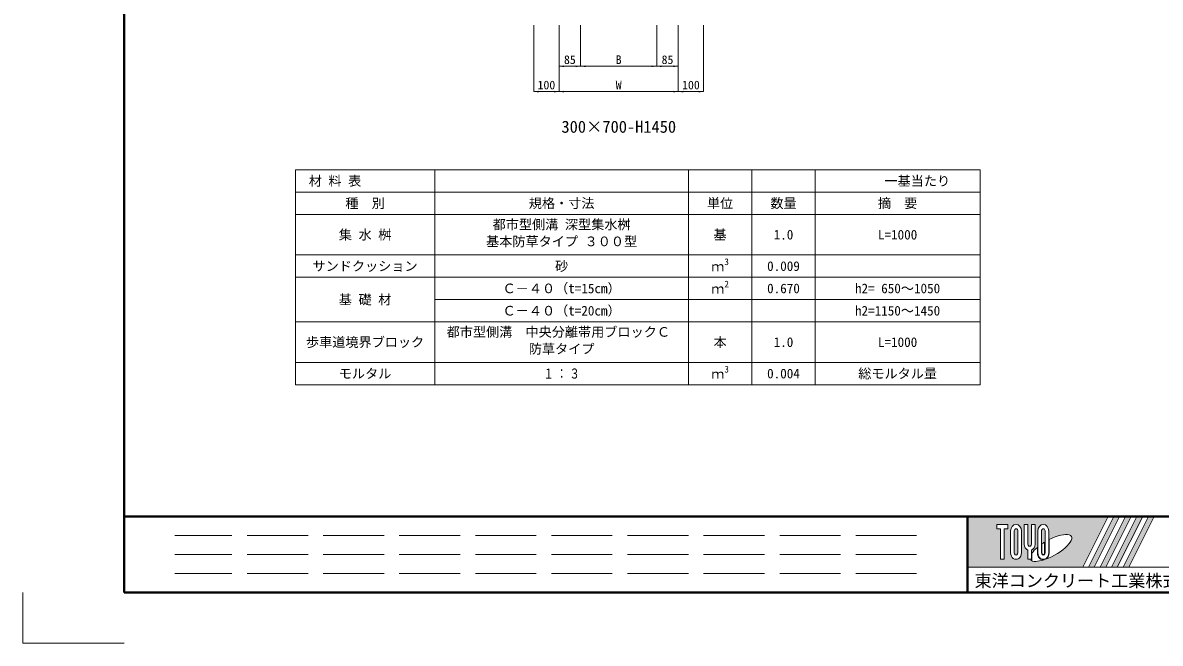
# Model space of a CAD drawing. Units: millimetres at full size. Extents: x 77586 to 117720, y -503 to 5664.
# Drawn here: x 100733 to 105219, y -503 to 1945 of the extents above; entities that cross this region are included whole.
import ezdxf
from ezdxf.enums import TextEntityAlignment as Align

# ---------------------------------------------------------------- set-up
doc = ezdxf.new("R2010")
doc.units = ezdxf.units.MM
doc.header["$LTSCALE"] = 40
doc.linetypes.add('CHAIN_DOUBLE_DASH', pattern=[23.5, 12, -1.5, 3.5, -1.5, 3.5, -1.5])
doc.linetypes.add('DASHED', pattern=[7.5, 6, -1.5])
for name, color, linetype, lineweight in [('Defpoints_3', 8, 'Continuous', 0), ('図枠', 7, 'Continuous', 5), ('寸法・材料表', 7, 'Continuous', 13), ('寸法線', 7, 'Continuous', 9), ('補助線', 8, 'CHAIN_DOUBLE_DASH', 5)]:
    doc.layers.add(name, color=color, linetype=linetype, lineweight=lineweight)
doc.styles.add('ＭＳ ゴシック', font='')
doc.styles.add('ＭＳ Ｐゴシック', font='')
doc.styles.get('ＭＳ ゴシック').set_extended_font_data('MS Gothic')
doc.styles.get('ＭＳ Ｐゴシック').set_extended_font_data('MS PGothic')

# ---------------------------------------------------------------- blocks, each defined once
blk = doc.blocks.new('filled_arrow')
at = {"color": 0, "linetype": 'Continuous', "lineweight": -2}
blk.add_solid([(7.5, 1.25), (0, 0), (7.5, -1.25)], dxfattribs=at)

msp = doc.modelspace()

# ---------------------------------------------------------------- hatches: boundary and pattern name
at = {"layer": '図枠'}
h = msp.add_hatch(color=256, dxfattribs=at)
h.paths.add_polyline_path([(104458.2, -3.21), (104458.2, -203.21), (104913.52, -203.21), (105013.52, -3.21)])
edge = h.paths.add_edge_path(flags=16)
edge.add_ellipse((104787.65, -127.05), major_axis=(80.81, 45.23), ratio=0.3471473, start_angle=-144.31122, end_angle=72.1899, ccw=False)
edge.add_ellipse((104757.73, -146.58), major_axis=(0, 27.5), ratio=0.8463542, start_angle=-160.70346, end_angle=-90)
edge.add_line((104781, -146.58), (104781, -94.15))
edge = h.paths.add_edge_path(flags=16)
edge.add_ellipse((104757.73, -59.84), major_axis=(0, 25.38), ratio=0.8463542, start_angle=-90, end_angle=90, ccw=False)
edge.add_line((104779.21, -59.84), (104779.21, -146.58))
edge.add_ellipse((104757.73, -146.58), major_axis=(0, 25.38), ratio=0.8463542, start_angle=90, end_angle=-90, ccw=False)
edge.add_line((104736.24, -146.58), (104736.24, -59.84))
edge = h.paths.add_edge_path(flags=16)
edge.add_line((104764.89, -59.84), (104764.89, -146.58))
edge.add_ellipse((104757.73, -146.58), major_axis=(0, 8.46), ratio=0.8463542, start_angle=90, end_angle=-90, ccw=False)
edge.add_line((104750.57, -146.58), (104750.57, -59.84))
edge.add_ellipse((104757.73, -59.84), major_axis=(0, 8.46), ratio=0.8463542, start_angle=-90, end_angle=90, ccw=False)
edge = h.paths.add_edge_path(flags=16)
edge.add_line((104763.1, -104.17), (104763.1, -146.58))
edge.add_ellipse((104757.73, -146.58), major_axis=(0, 6.35), ratio=0.8463542, start_angle=90, end_angle=-90, ccw=False)
edge.add_line((104752.36, -146.58), (104752.36, -111.12))
edge.add_ellipse((104787.65, -127.05), major_axis=(80.81, 45.23), ratio=0.3471473, start_angle=107.79174, end_angle=126.47132, ccw=False)
edge = h.paths.add_edge_path(flags=16)
edge.add_ellipse((104704.02, -112.2), major_axis=(0, 25.38), ratio=0.8463542, start_angle=-163.34117, end_angle=-90, ccw=False)
edge.add_line((104711.18, -136.13), (104711.18, -171.96))
edge.add_line((104711.18, -171.96), (104696.86, -171.96))
edge.add_line((104696.86, -171.96), (104696.86, -136.13))
edge.add_ellipse((104704.02, -112.2), major_axis=(0, 25.38), ratio=0.8463542, start_angle=90, end_angle=163.34117, ccw=False)
edge.add_line((104682.53, -112.2), (104682.53, -34.46))
edge.add_line((104682.53, -34.46), (104696.86, -34.46))
edge.add_line((104696.86, -34.46), (104696.86, -112.2))
edge.add_ellipse((104704.02, -112.2), major_axis=(0, 8.46), ratio=0.8463542, start_angle=90, end_angle=-90)
edge.add_line((104711.18, -112.2), (104711.18, -34.46))
edge.add_line((104711.18, -34.46), (104725.5, -34.46))
edge.add_line((104725.5, -34.46), (104725.5, -112.2))
edge = h.paths.add_edge_path(flags=16)
edge.add_line((104734.45, -124.68), (104734.45, -146.58))
edge.add_ellipse((104757.73, -146.58), major_axis=(0, 27.5), ratio=0.8463542, start_angle=90, end_angle=-171.54427)
edge.add_ellipse((104787.65, -127.05), major_axis=(80.81, 45.23), ratio=0.3471473, start_angle=-178.64954, end_angle=-148.29244, ccw=False)
edge.add_line((104708.09, -174.08), (104712.97, -174.08))
edge.add_line((104712.97, -174.08), (104712.97, -147.26))
edge.add_ellipse((104787.65, -127.05), major_axis=(80.81, 45.23), ratio=0.3471473, start_angle=148.21912, end_angle=165.90812, ccw=False)
edge = h.paths.add_edge_path(flags=16)
edge.add_ellipse((104650.31, -59.84), major_axis=(0, 25.38), ratio=0.8463542, start_angle=-90, end_angle=90, ccw=False)
edge.add_line((104671.79, -59.84), (104671.79, -146.58))
edge.add_ellipse((104650.31, -146.58), major_axis=(0, 25.38), ratio=0.8463542, start_angle=90, end_angle=-90, ccw=False)
edge.add_line((104628.82, -146.58), (104628.82, -59.84))
edge = h.paths.add_edge_path(flags=16)
edge.add_line((104657.47, -59.84), (104657.47, -146.58))
edge.add_ellipse((104650.31, -146.58), major_axis=(0, 8.46), ratio=0.8463542, start_angle=90, end_angle=-90, ccw=False)
edge.add_line((104643.15, -146.58), (104643.15, -59.84))
edge.add_ellipse((104650.31, -59.84), major_axis=(0, 8.46), ratio=0.8463542, start_angle=-90, end_angle=90, ccw=False)
h.paths.add_polyline_path([(104618.08, -34.46), (104618.08, -51.38), (104603.76, -51.38), (104603.76, -171.96), (104589.43, -171.96), (104589.43, -51.38), (104575.11, -51.38), (104575.11, -34.46)], flags=16)
for points in [[(104936.2, -203.21), (104958.89, -203.21), (105058.89, -3.21), (105036.2, -3.21)], [(105104.27, -3.21), (105081.58, -3.21), (104981.58, -203.21), (105004.27, -203.21)], [(105149.64, -3.21), (105126.95, -3.21), (105026.95, -203.21), (105049.64, -203.21)], [(105195.02, -3.21), (105172.33, -3.21), (105072.33, -203.21), (105095.02, -203.21)]]:
    msp.add_hatch(color=256, dxfattribs=at).paths.add_polyline_path(points)

# ---------------------------------------------------------------- linework, layer by layer
at = {"layer": 'Defpoints_3'}
for p, q in [((101808.2, 1365.03), (104508.2, 1365.03)), ((101808.2, 1365.03), (101808.2, 1277.03)), ((102358.2, 1365.03), (102358.2, 1277.03)), ((103358.2, 1365.03), (103358.2, 1277.03)), ((103608.2, 1365.03), (103608.2, 1277.03)), ((103858.2, 1365.03), (103858.2, 1277.03)), ((104508.2, 1365.03), (104508.2, 1277.03)), ((103358.2, 853.03), (103858.2, 853.03))]:
    msp.add_line(p, q, dxfattribs=at)
at = {"layer": 'Defpoints_3', "color": 7, "lineweight": 13}
for p, q in [((100733.2, -303.21), (100733.2, -503.21)), ((100733.2, -503.21), (101133.2, -503.21))]:
    msp.add_line(p, q, dxfattribs=at)
at = {"layer": '図枠', "lineweight": 40}
for p, q in [((101133.2, -303.21), (101133.2, 5236.79)), ((101133.2, -3.21), (108933.2, -3.21)), ((104458.2, -303.21), (104458.2, -3.21)), ((101133.2, -303.21), (108933.2, -303.21))]:
    msp.add_line(p, q, dxfattribs=at)
at = {"layer": '図枠'}
for p, q in [((104458.2, -3.21), (105013.52, -3.21)), ((104575.11, -34.46), (104575.11, -51.38)), ((104575.11, -34.46), (104618.08, -34.46)), ((104618.08, -34.46), (104618.08, -51.38)), ((104682.53, -34.46), (104696.86, -34.46)), ((104682.53, -112.2), (104682.53, -34.46)), ((104696.86, -34.46), (104696.86, -112.2)), ((104711.18, -34.46), (104725.5, -34.46)), ((104711.18, -112.2), (104711.18, -34.46)), ((104725.5, -34.46), (104725.5, -112.2)), ((105013.52, -3.21), (104913.52, -203.21)), ((105036.2, -3.21), (104936.2, -203.21)), ((105058.89, -3.21), (104958.89, -203.21)), ((105081.58, -3.21), (104981.58, -203.21)), ((105104.27, -3.21), (105004.27, -203.21)), ((105126.95, -3.21), (105026.95, -203.21)), ((105036.2, -3.21), (105058.89, -3.21)), ((105149.64, -3.21), (105049.64, -203.21)), ((105172.33, -3.21), (105072.33, -203.21)), ((105081.58, -3.21), (105104.27, -3.21)), ((105195.02, -3.21), (105095.02, -203.21)), ((105126.95, -3.21), (105149.64, -3.21)), ((105172.33, -3.21), (105195.02, -3.21)), ((104589.43, -51.38), (104575.11, -51.38)), ((104589.43, -51.38), (104589.43, -171.96)), ((104603.76, -51.38), (104603.76, -171.96)), ((104618.08, -51.38), (104603.76, -51.38)), ((104628.82, -59.84), (104628.82, -146.58)), ((104643.15, -146.58), (104643.15, -59.84)), ((104657.47, -59.84), (104657.47, -146.58)), ((104671.79, -146.58), (104671.79, -59.84)), ((104736.24, -59.84), (104736.24, -146.58)), ((104750.57, -146.58), (104750.57, -59.84)), ((104764.89, -59.84), (104764.89, -146.58)), ((104779.21, -146.58), (104779.21, -59.84)), ((104734.45, -124.68), (104734.45, -146.58)), ((104752.36, -146.58), (104752.36, -111.12)), ((104763.1, -104.17), (104763.1, -146.58)), ((104781, -146.58), (104781, -94.15)), ((104603.76, -171.96), (104589.43, -171.96)), ((104696.86, -136.13), (104696.86, -171.96)), ((104711.18, -171.96), (104696.86, -171.96)), ((104708.09, -174.08), (104712.97, -174.08)), ((104711.18, -136.13), (104711.18, -171.96)), ((104712.97, -147.26), (104712.97, -174.08)), ((104458.2, -203.21), (104913.52, -203.21)), ((104936.2, -203.21), (104958.89, -203.21)), ((104981.58, -203.21), (105004.27, -203.21)), ((105026.95, -203.21), (105049.64, -203.21)), ((105072.33, -203.21), (105095.02, -203.21))]:
    msp.add_line(p, q, dxfattribs=at)
at = {"layer": '図枠', "linetype": 'DASHED', "lineweight": 9}
for p, q in [((104258.2, -78.21), (101333.2, -78.21)), ((104258.2, -153.21), (101333.2, -153.21)), ((104258.2, -228.21), (101333.2, -228.21))]:
    msp.add_line(p, q, dxfattribs=at)
at = {"layer": '図枠'}
for centre, major_axis, ratio, start_param, end_param in [((104650.31, -59.84), (0, 25.38), 0.846354, 4.712389, 7.8539816), ((104757.73, -59.84), (0, 25.38), 0.846354, 4.712389, 7.8539816), ((104650.31, -59.84), (0, 8.46), 0.846354, 4.712389, 7.8539816), ((104757.73, -59.84), (0, 8.46), 0.846354, 4.712389, 7.8539816), ((104787.65, -127.05), (80.81, 45.23), 0.347147, 4.2621853, 7.7429163), ((104704.02, -112.2), (0, 25.38), 0.846354, 1.5707963, 2.8017557), ((104704.02, -112.2), (0, 8.46), 0.846354, 1.5707963, 4.712389), ((104704.02, -112.2), (0, 25.38), 0.846354, 3.4814296, 4.712389), ((104787.65, -127.05), (80.81, 45.23), 0.347147, 2.0815197, 2.5155126), ((104787.65, -127.05), (80.81, 45.23), 0.347147, 1.6817405, 1.8219833), ((104650.31, -146.58), (0, 25.38), 0.846354, 1.5707963, 4.712389), ((104650.31, -146.58), (0, 8.46), 0.846354, 1.5707963, 4.712389), ((104787.65, -127.05), (80.81, 45.23), 0.347147, 3.2093975, 4.2004451), ((104757.73, -146.58), (0, 27.5), 0.846354, 1.5707963, 3.3154679), ((104757.73, -146.58), (0, 25.38), 0.846354, 1.5707963, 4.712389), ((104757.73, -146.58), (0, 8.46), 0.846354, 1.5707963, 4.712389), ((104757.73, -146.58), (0, 6.35), 0.846354, 1.5707963, 4.712389), ((104757.73, -146.58), (0, 27.5), 0.846354, 3.5338438, 4.712389)]:
    msp.add_ellipse(centre, major_axis=major_axis, ratio=ratio, start_param=start_param, end_param=end_param, dxfattribs=at)
at = {"layer": '寸法・材料表'}
for p, q in [((101808.2, 1277.03), (104508.2, 1277.03)), ((101808.2, 1277.03), (101808.2, 517.03)), ((102358.2, 1277.03), (102358.2, 517.03)), ((103358.2, 1277.03), (103358.2, 517.03)), ((103608.2, 1277.03), (103608.2, 517.03)), ((103858.2, 1277.03), (103858.2, 517.03)), ((104508.2, 1277.03), (104508.2, 517.03)), ((101808.2, 1189.03), (104508.2, 1189.03)), ((101808.2, 1029.03), (104508.2, 1029.03)), ((101808.2, 941.03), (104508.2, 941.03)), ((102358.2, 853.03), (103358.2, 853.03)), ((103858.2, 853.03), (104508.2, 853.03)), ((101808.2, 765.03), (104508.2, 765.03)), ((101808.2, 605.03), (104508.2, 605.03)), ((101808.2, 517.03), (104508.2, 517.03))]:
    msp.add_line(p, q, dxfattribs=at)
at = {"layer": '寸法線'}
for p, q in [((102748.2, 1935.36), (102748.2, 1673.58)), ((102848.2, 1935.36), (102848.2, 1773.58)), ((102848.2, 1935.36), (102848.2, 1673.58)), ((102848.2, 1935.36), (102848.2, 1673.58)), ((102933.2, 1935.36), (102933.2, 1773.58)), ((102933.2, 1935.36), (102933.2, 1773.58)), ((103233.2, 1935.36), (103233.2, 1773.58)), ((103233.2, 1935.36), (103233.2, 1773.58)), ((103318.2, 1935.36), (103318.2, 1773.58)), ((103318.2, 1935.36), (103318.2, 1673.58)), ((103318.2, 1935.36), (103318.2, 1673.58)), ((103418.2, 1935.36), (103418.2, 1673.58)), ((102848.2, 1773.58), (102933.2, 1773.58)), ((102933.2, 1773.58), (103233.2, 1773.58)), ((103233.2, 1773.58), (103318.2, 1773.58)), ((102848.2, 1673.58), (102748.2, 1673.58)), ((102848.2, 1673.58), (103318.2, 1673.58)), ((103318.2, 1673.58), (103418.2, 1673.58))]:
    msp.add_line(p, q, dxfattribs=at)
at = {"layer": '補助線', "linetype": 'Continuous', "lineweight": 13}
msp.add_line((104458.2, -203.21), (105458.2, -203.21), dxfattribs=at)

# ---------------------------------------------------------------- block references
at = {"layer": '寸法線', "xscale": 2.67, "yscale": 2.67}
for p in [(102848.2, 1773.58), (102933.2, 1773.58), (103233.2, 1773.58), (102748.2, 1673.58), (102848.2, 1673.58), (103318.2, 1673.58)]:
    msp.add_blockref('filled_arrow', p, dxfattribs=at)
at = {"layer": '寸法線', "xscale": 2.67, "yscale": 2.67, "rotation": 180}
for p in [(102933.2, 1773.58), (103233.2, 1773.58), (103318.2, 1773.58), (102848.2, 1673.58), (103318.2, 1673.58), (103418.2, 1673.58)]:
    msp.add_blockref('filled_arrow', p, dxfattribs=at)

# ---------------------------------------------------------------- texts
at = {"layer": '図枠', "style": 'ＭＳ ゴシック'}
msp.add_text('東洋コンクリート工業株式会社', height=49.37, dxfattribs=at).set_placement((104958.2, -256.33), align=Align.MIDDLE_CENTER)
at = {"layer": '寸法・材料表', "style": 'ＭＳ ゴシック'}
msp.add_text('\u3000材 料 表', height=37.98, dxfattribs=at).set_placement((101809.4, 1321.03), align=Align.MIDDLE_LEFT)
for s, p in [('\u3000\u3000\u3000一基当たり', (104183.2, 1321.03)), ('種\u3000別', (102083.2, 1233.03)), ('規格・寸法', (102858.2, 1233.03)), ('単位', (103483.2, 1233.03)), ('数量', (103733.2, 1233.03)), ('摘\u3000要', (104183.2, 1233.03)), ('集 水 桝', (102083.2, 1109.03)), ('基', (103483.2, 1109.03)), ('1.0', (103733.2, 1109.03)), ('L=1000', (104183.2, 1109.03)), ('サンドクッション', (102083.2, 985.03)), ('砂', (102858.2, 985.03)), ('0.009', (103733.2, 985.03)), ('Ｃ－４０（t=15cm）', (102858.2, 897.03)), ('0.670', (103733.2, 897.03)), ('h2= 650～1050', (104183.2, 897.03)), ('基 礎 材', (102083.2, 853.03)), ('Ｃ－４０（t=20cm）', (102858.2, 809.03)), ('h2=1150～1450', (104183.2, 809.03)), ('歩車道境界ブロック', (102083.2, 685.03)), ('本', (103483.2, 685.03)), ('1.0', (103733.2, 685.03)), ('L=1000', (104183.2, 685.03)), ('モルタル', (102083.2, 561.03)), ('総モルタル量', (104183.2, 561.03)), ('0.004', (103733.2, 561.03))]:
    msp.add_text(s, height=37.98, dxfattribs=at).set_placement(p, align=Align.MIDDLE_CENTER)
for s, p in [('都市型側溝 深型集水桝', (102586.25, 1168.27)), ('基本防草タイプ ３００型', (102560.35, 1101.6)), ('都市型側溝\u3000中央分離帯用ブロックＣ ', (102404.95, 744.27)), ('防草タイプ', (102728.7, 677.6))]:
    msp.add_text(s, height=37.98, dxfattribs=at).set_placement(p, align=Align.TOP_LEFT)
for s, height, p in [('ｍ', 37.98, (103448.24, 952.9)), ('3', 26.58, (103500.04, 980.9)), ('ｍ', 37.98, (103448.24, 864.9)), ('2', 26.58, (103500.04, 892.9)), ('3', 26.58, (103500.04, 556.9)), ('ｍ', 37.98, (103448.24, 528.9))]:
    msp.add_text(s, height=height, dxfattribs=at).set_placement(p, align=Align.BOTTOM_LEFT)
at = {"layer": '寸法・材料表', "style": 'ＭＳ Ｐゴシック', "width": 0.75}
msp.add_text('１ ： ３', height=39.59, dxfattribs=at).set_placement((102858.2, 561.03), align=Align.MIDDLE_CENTER)
at = {"layer": '寸法線', "style": 'ＭＳ ゴシック'}
for s, p in [('85', (102890.7, 1799.58)), ('B', (103083.2, 1799.58)), ('85', (103275.7, 1799.58)), ('100', (102798.2, 1699.58)), ('W', (103083.2, 1699.58)), ('100', (103368.2, 1699.58))]:
    msp.add_text(s, height=34.18, dxfattribs=at).set_placement(p, align=Align.MIDDLE_CENTER)
at = {"layer": '補助線', "style": 'ＭＳ ゴシック'}
msp.add_text('300×700-H1450', height=47.47, dxfattribs=at).set_placement((103083.63, 1535), align=Align.MIDDLE_CENTER)

doc.saveas('drawing.dxf')
